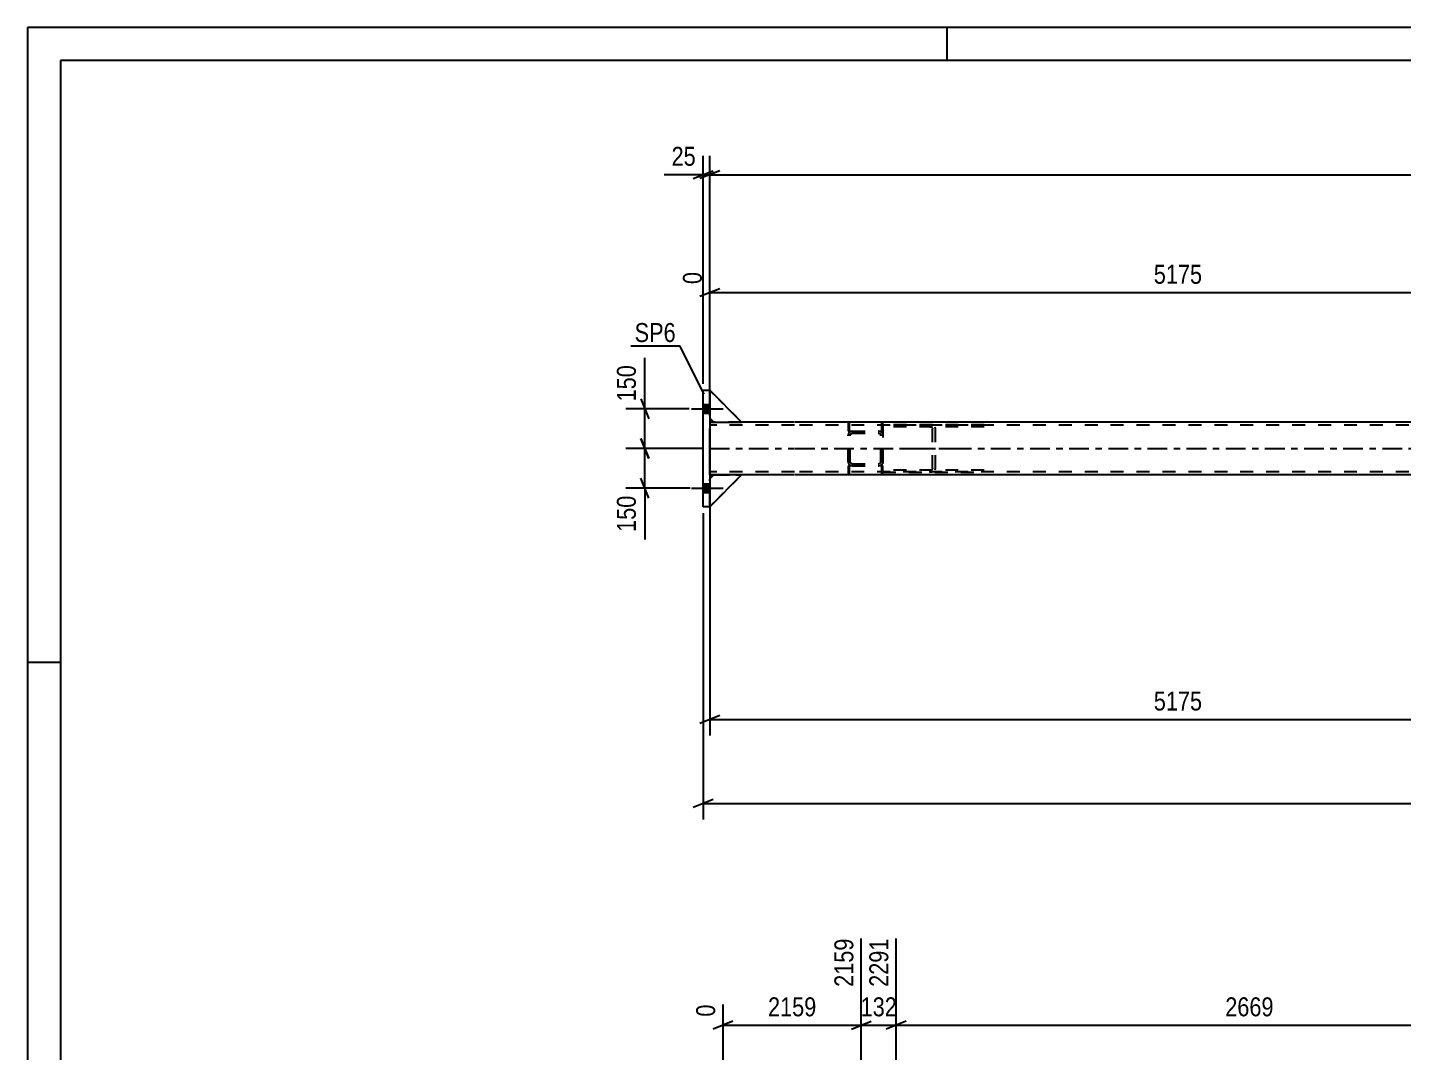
# Model space of a CAD drawing. Header units: millimetres. Extents: x 0 to 1189, y 0 to 841.
# Drawn here: x 0 to 208, y 686 to 841 of the extents above; entities that cross this region are included whole.
import ezdxf

# ---------------------------------------------------------------- set-up
doc = ezdxf.new("R2010")
doc.units = ezdxf.units.MM
doc.linetypes.add('DXK_LINE_DOT2', pattern=[3.9198, 1.9599, -1.9599])
doc.linetypes.add('DXK_LINE_DOT3', pattern=[5.9187, 2.979, -0.9799, 0.9799, -0.9799])
doc.styles.add('Arial Narrow', font='ARIALN.TTF', dxfattribs={"height": 0.2})

# ---------------------------------------------------------------- blocks, each defined once
blk = doc.blocks.new('Unknown-814467843-1163')
at = {"color": 5, "linetype": 'Continuous'}
for p, q in [((1189, 841), (0, 841)), ((0, 841), (0, 0)), ((139, 836), (139, 841)), ((1184, 836), (5, 836)), ((5, 836), (5, 5)), ((5, 745), (0, 745))]:
    blk.add_line(p, q, dxfattribs=at)
blk = doc.blocks.new('Part-814467843-4212 - 4141')
at = {"color": 7, "linetype": 'DXK_LINE_DOT2'}
for p, q in [((107.94, 781.35), (103.14, 786.15)), ((103.14, 786.15), (103.14, 781.95)), ((103.14, 781.95), (103.74, 781.35)), ((103.74, 781.35), (107.94, 781.35))]:
    blk.add_line(p, q, dxfattribs=at)
at = {"color": 7, "linetype": 'DXK_LINE_DOT3'}
for p, q in [((107.94, 781.35), (103.14, 786.15)), ((103.14, 781.35), (107.94, 781.35))]:
    blk.add_line(p, q, dxfattribs=at)
blk = doc.blocks.new('Part-814467843-4209 - 4141')
at = {"color": 2, "linetype": 'Continuous'}
for p, q in [((107.94, 781.35), (103.14, 786.15)), ((103.14, 781.95), (103.74, 781.35)), ((103.74, 781.35), (107.94, 781.35))]:
    blk.add_line(p, q, dxfattribs=at)
at = {"color": 7, "linetype": 'DXK_LINE_DOT2'}
blk.add_line((103.14, 786.15), (103.14, 781.95), dxfattribs=at)
at = {"color": 7, "linetype": 'DXK_LINE_DOT3'}
for p, q in [((107.94, 781.35), (103.14, 786.15)), ((103.14, 781.35), (107.94, 781.35))]:
    blk.add_line(p, q, dxfattribs=at)
blk = doc.blocks.new('Part-814467843-4280 - 4141')
at = {"color": 2, "linetype": 'Continuous'}
for p, q in [((102.14, 786.15), (103.14, 786.15)), ((102.14, 768.55), (102.14, 786.15)), ((103.14, 786.15), (103.14, 768.55)), ((103.14, 768.55), (102.14, 768.55))]:
    blk.add_line(p, q, dxfattribs=at)
at = {"color": 7, "linetype": 'DXK_LINE_DOT3'}
blk.add_line((102.64, 777.35), (102.64, 777.35), dxfattribs=at)
blk = doc.blocks.new('Part-814467843-4162 - 4141')
at = {"color": 7, "linetype": 'DXK_LINE_DOT2'}
for p, q in [((129.32, 781.19), (129.08, 781.19)), ((129.08, 781.19), (129.08, 779.99)), ((129.32, 779.99), (129.32, 781.19)), ((129.08, 779.99), (129.32, 779.99))]:
    blk.add_line(p, q, dxfattribs=at)
at = {"color": 7, "linetype": 'DXK_LINE_DOT3'}
blk.add_line((129.2, 780.59), (129.2, 780.59), dxfattribs=at)
blk = doc.blocks.new('Part-814467843-4163 - 4141')
at = {"color": 7, "linetype": 'DXK_LINE_DOT2'}
for p, q in [((129.32, 774.71), (129.08, 774.71)), ((129.08, 774.71), (129.08, 773.51)), ((129.32, 773.51), (129.32, 774.71)), ((129.08, 773.51), (129.32, 773.51))]:
    blk.add_line(p, q, dxfattribs=at)
at = {"color": 7, "linetype": 'DXK_LINE_DOT3'}
blk.add_line((129.2, 774.11), (129.2, 774.11), dxfattribs=at)
blk = doc.blocks.new('Part-814467843-4164 - 4141')
at = {"color": 7, "linetype": 'DXK_LINE_DOT2'}
for p, q in [((124.28, 781.19), (124.04, 781.19)), ((124.04, 781.19), (124.04, 779.99)), ((124.28, 779.99), (124.28, 781.19)), ((124.04, 779.99), (124.28, 779.99))]:
    blk.add_line(p, q, dxfattribs=at)
at = {"color": 7, "linetype": 'DXK_LINE_DOT3'}
blk.add_line((124.16, 780.59), (124.16, 780.59), dxfattribs=at)
blk = doc.blocks.new('Part-814467843-4165 - 4141')
at = {"color": 7, "linetype": 'DXK_LINE_DOT2'}
for p, q in [((124.28, 774.71), (124.04, 774.71)), ((124.04, 774.71), (124.04, 773.51)), ((124.28, 773.51), (124.28, 774.71)), ((124.04, 773.51), (124.28, 773.51))]:
    blk.add_line(p, q, dxfattribs=at)
at = {"color": 7, "linetype": 'DXK_LINE_DOT3'}
blk.add_line((124.16, 774.11), (124.16, 774.11), dxfattribs=at)
blk = doc.blocks.new('Part-814467843-4197 - 4141')
at = {"color": 7, "linetype": 'DXK_LINE_DOT2'}
for p, q in [((103.14, 772.75), (103.74, 773.35)), ((107.94, 773.35), (103.14, 768.55)), ((103.14, 768.55), (103.14, 772.75)), ((103.74, 773.35), (107.94, 773.35))]:
    blk.add_line(p, q, dxfattribs=at)
at = {"color": 7, "linetype": 'DXK_LINE_DOT3'}
for p, q in [((103.14, 773.35), (107.94, 773.35)), ((107.94, 773.35), (103.14, 768.55))]:
    blk.add_line(p, q, dxfattribs=at)
blk = doc.blocks.new('Part-814467843-4200 - 4141')
at = {"color": 2, "linetype": 'Continuous'}
for p, q in [((103.14, 772.75), (103.74, 773.35)), ((107.94, 773.35), (103.14, 768.55)), ((107.94, 773.35), (103.74, 773.35))]:
    blk.add_line(p, q, dxfattribs=at)
at = {"color": 7, "linetype": 'DXK_LINE_DOT3'}
for p, q in [((103.14, 773.35), (107.94, 773.35)), ((107.94, 773.35), (103.14, 768.55))]:
    blk.add_line(p, q, dxfattribs=at)
at = {"color": 7, "linetype": 'DXK_LINE_DOT2'}
blk.add_line((103.14, 768.55), (103.14, 772.75), dxfattribs=at)
blk = doc.blocks.new('Part-814467843-4203 - 4141')
at = {"color": 7, "linetype": 'DXK_LINE_DOT2'}
for p, q in [((103.14, 772.75), (103.74, 773.35)), ((107.94, 773.35), (103.14, 768.55)), ((103.14, 768.55), (103.14, 772.75)), ((103.74, 773.35), (107.94, 773.35))]:
    blk.add_line(p, q, dxfattribs=at)
at = {"color": 7, "linetype": 'DXK_LINE_DOT3'}
for p, q in [((103.14, 773.35), (107.94, 773.35)), ((107.94, 773.35), (103.14, 768.55))]:
    blk.add_line(p, q, dxfattribs=at)
blk = doc.blocks.new('Part-814467843-4206 - 4141')
at = {"color": 7, "linetype": 'DXK_LINE_DOT2'}
for p, q in [((107.94, 781.35), (103.14, 786.15)), ((103.14, 786.15), (103.14, 781.95)), ((103.14, 781.95), (103.74, 781.35)), ((103.74, 781.35), (107.94, 781.35))]:
    blk.add_line(p, q, dxfattribs=at)
at = {"color": 7, "linetype": 'DXK_LINE_DOT3'}
for p, q in [((107.94, 781.35), (103.14, 786.15)), ((103.14, 781.35), (107.94, 781.35))]:
    blk.add_line(p, q, dxfattribs=at)
blk = doc.blocks.new('Bolt-814467843-4251 - 4141')
at = {"linetype": 'Continuous'}
for points in [[(103.14, 782.69), (103.14, 784.01), (102.14, 784.01), (102.14, 782.69)], [(103.14, 782.69), (103.14, 784.01), (102.14, 784.01), (102.14, 782.69)], [(103.14, 770.69), (103.14, 772.01), (102.14, 772.01), (102.14, 770.69)], [(103.14, 770.69), (103.14, 772.01), (102.14, 772.01), (102.14, 770.69)]]:
    blk.add_hatch(color=1, dxfattribs=at).paths.add_polyline_path(points)
at = {"color": 1, "linetype": 'Continuous'}
for p, q in [((100.38, 783.35), (105.14, 783.35)), ((100.38, 783.35), (105.14, 783.35)), ((102.14, 784.01), (103.14, 784.01)), ((102.14, 784.01), (103.14, 784.01)), ((102.14, 782.69), (103.14, 782.69)), ((102.14, 782.69), (103.14, 782.69)), ((102.14, 772.01), (103.14, 772.01)), ((102.14, 772.01), (103.14, 772.01)), ((100.38, 771.35), (105.14, 771.35)), ((100.38, 771.35), (105.14, 771.35)), ((102.14, 770.69), (103.14, 770.69)), ((102.14, 770.69), (103.14, 770.69))]:
    blk.add_line(p, q, dxfattribs=at)
blk = doc.blocks.new('Part-814467843-4299 - 4141')
at = {"color": 7, "linetype": 'DXK_LINE_DOT2'}
for p, q in [((124.09, 779.59), (124.04, 779.35)), ((124.04, 775.35), (124.04, 779.35)), ((124.36, 779.35), (124.39, 779.47)), ((124.36, 775.35), (124.36, 779.35)), ((124.68, 779.99), (124.44, 779.94)), ((124.56, 779.64), (124.68, 779.67)), ((124.68, 779.99), (128.68, 779.99)), ((124.68, 779.67), (128.68, 779.67)), ((128.93, 779.94), (128.68, 779.99)), ((128.68, 779.67), (128.81, 779.64)), ((128.98, 779.47), (129, 779.35)), ((129, 775.35), (129, 779.35)), ((129.32, 779.35), (129.28, 779.59)), ((129.32, 775.35), (129.32, 779.35)), ((124.04, 775.35), (124.09, 775.1)), ((124.39, 775.22), (124.36, 775.35)), ((124.44, 774.76), (124.68, 774.71)), ((124.68, 775.03), (124.56, 775.05)), ((124.68, 775.03), (128.68, 775.03)), ((124.68, 774.71), (128.68, 774.71)), ((128.81, 775.05), (128.68, 775.03)), ((128.68, 774.71), (128.93, 774.76)), ((129, 775.35), (128.98, 775.22)), ((129.28, 775.1), (129.32, 775.35))]:
    blk.add_line(p, q, dxfattribs=at)
at = {"color": 7, "linetype": 'DXK_LINE_DOT3'}
blk.add_line((126.68, 777.35), (126.68, 777.35), dxfattribs=at)
at = {"color": 7, "linetype": 'DXK_LINE_DOT2'}
for centre, radius, start, end in [((124.68, 779.35), 0.64, 112.5, 157.5), ((124.68, 779.35), 0.32, 112.5, 157.5), ((128.68, 779.35), 0.32, 22.5, 67.5), ((128.68, 779.35), 0.64, 22.5, 67.5), ((124.68, 775.35), 0.64, 202.5, 247.5), ((124.68, 775.35), 0.32, 202.5, 247.5), ((128.68, 775.35), 0.32, 292.5, 337.5), ((128.68, 775.35), 0.64, 292.5, 337.5)]:
    blk.add_arc(centre, radius, start, end, dxfattribs=at)
blk = doc.blocks.new('Part-814467843-4312 - 4141')
at = {"color": 7, "linetype": 'DXK_LINE_DOT2'}
for p, q in [((129.32, 780.95), (129.32, 773.75)), ((144.63, 780.95), (129.32, 780.95)), ((144.63, 780.63), (129.32, 780.63)), ((136.73, 780.9), (136.39, 780.95)), ((136.39, 780.63), (136.56, 780.6)), ((136.8, 780.43), (136.81, 780.39)), ((136.81, 780.39), (136.83, 780.31)), ((136.83, 774.39), (136.83, 780.31)), ((137.25, 780.39), (137.2, 780.55)), ((137.27, 780.31), (137.25, 780.39)), ((137.27, 774.39), (137.27, 780.31)), ((144.63, 774.07), (129.32, 774.07)), ((136.56, 774.09), (136.39, 774.07)), ((136.39, 773.75), (136.73, 773.8)), ((136.83, 774.39), (136.8, 774.26)), ((137.2, 774.14), (137.27, 774.39)), ((129.32, 773.75), (144.63, 773.75))]:
    blk.add_line(p, q, dxfattribs=at)
at = {"color": 7, "linetype": 'DXK_LINE_DOT3'}
blk.add_line((132.33, 777.35), (140.57, 777.35), dxfattribs=at)
at = {"color": 7, "linetype": 'DXK_LINE_DOT2'}
for centre, start, end in [((136.46, 780.21), 32.4105, 75.4453), ((136.46, 774.48), 284.5547, 327.5895)]:
    blk.add_arc(centre, 0.401, start, end, dxfattribs=at)
blk = doc.blocks.new('Part-814467843-4340 - 4141')
at = {"color": 2, "linetype": 'Continuous'}
for p, q in [((103.74, 781.35), (103.14, 781.35)), ((103.14, 774.31), (103.14, 780.39)), ((115.94, 781.35), (107.94, 781.35)), ((244.69, 781.35), (116.04, 781.35)), ((103.74, 773.35), (103.14, 773.35)), ((115.94, 773.35), (107.94, 773.35)), ((244.69, 773.35), (116.04, 773.35))]:
    blk.add_line(p, q, dxfattribs=at)
at = {"color": 7, "linetype": 'DXK_LINE_DOT2'}
for p, q in [((103.14, 781.35), (103.14, 780.39)), ((103.14, 781.35), (103.14, 781.07)), ((115.94, 780.87), (103.14, 780.87)), ((107.94, 781.35), (103.74, 781.35)), ((1094.69, 780.87), (116.04, 780.87)), ((103.14, 773.35), (103.14, 774.31)), ((115.94, 773.83), (103.14, 773.83)), ((1094.69, 773.83), (116.04, 773.83)), ((107.94, 773.35), (103.74, 773.35))]:
    blk.add_line(p, q, dxfattribs=at)
at = {"color": 7, "linetype": 'DXK_LINE_DOT3'}
for p, q in [((103.14, 777.35), (115.94, 777.35)), ((116.04, 777.35), (1094.69, 777.35))]:
    blk.add_line(p, q, dxfattribs=at)
blk = doc.blocks.new('StraightDimension-814467843-6479 - 4692')
at = {"color": 7, "linetype": 'Continuous'}
for p, q in [((126.04, 643.25), (126.04, 703.26)), ((131.32, 643.25), (131.32, 703.26)), ((124.54, 689.55), (127.54, 690.75)), ((132.82, 690.75), (129.82, 689.55)), ((126.04, 690.15), (131.32, 690.15))]:
    blk.add_line(p, q, dxfattribs=at)
at = {"color": 0}
blk.add_wipeout([(132.03, 690.9), (132.03, 695.1), (125.34, 695.1), (125.34, 690.9)], dxfattribs=at)
at = {"color": 0, "linetype": 'Continuous'}
blk.add_wipeout([(130.72, 703.86), (126.52, 703.86), (126.52, 695.35), (130.72, 695.35)], dxfattribs=at)
at = {"color": 3, "linetype": 'Continuous', "style": 'Arial Narrow'}
blk.add_text('2291', height=2.863, rotation=90.0002, dxfattribs=at).set_placement((130.12, 695.95))
at = {"color": 3, "style": 'Arial Narrow'}
blk.add_text('132', height=2.863, dxfattribs=at).set_placement((125.94, 691.5))
blk = doc.blocks.new('StraightDimension-814467843-6469 - 4692')
at = {"color": 7, "linetype": 'Continuous'}
for p, q in [((131.32, 643.25), (131.32, 703.26)), ((238.1, 643.25), (238.1, 698.76)), ((132.82, 690.75), (129.82, 689.55)), ((236.6, 689.55), (239.6, 690.75)), ((131.32, 690.15), (238.1, 690.15))]:
    blk.add_line(p, q, dxfattribs=at)
at = {"color": 0, "linetype": 'Continuous'}
blk.add_wipeout([(237.5, 699.36), (233.3, 699.36), (233.3, 690.85), (237.5, 690.85)], dxfattribs=at)
at = {"color": 0}
blk.add_wipeout([(188.97, 690.9), (188.97, 695.1), (180.46, 695.1), (180.46, 690.9)], dxfattribs=at)
at = {"color": 3, "linetype": 'Continuous', "style": 'Arial Narrow'}
blk.add_text('4960', height=2.863, rotation=90.0002, dxfattribs=at).set_placement((236.9, 691.45))
at = {"color": 3, "style": 'Arial Narrow'}
blk.add_text('2669', height=2.863, dxfattribs=at).set_placement((181.06, 691.5))
blk = doc.blocks.new('StraightDimension-814467843-6485 - 4692')
at = {"color": 7, "linetype": 'Continuous'}
for p, q in [((126.04, 643.25), (126.04, 703.26)), ((105.14, 655.25), (105.14, 693.27)), ((106.64, 690.75), (103.64, 689.55)), ((124.54, 689.55), (127.54, 690.75)), ((105.14, 690.15), (126.04, 690.15))]:
    blk.add_line(p, q, dxfattribs=at)
at = {"color": 0, "linetype": 'Continuous'}
for points in [[(125.44, 703.86), (121.24, 703.86), (121.24, 695.35), (125.44, 695.35)], [(104.54, 693.87), (100.34, 693.87), (100.34, 690.85), (104.54, 690.85)]]:
    blk.add_wipeout(points, dxfattribs=at)
at = {"color": 0}
blk.add_wipeout([(119.85, 690.9), (119.85, 695.1), (111.34, 695.1), (111.34, 690.9)], dxfattribs=at)
at = {"color": 3, "linetype": 'Continuous', "style": 'Arial Narrow'}
for s, height, p in [('2159', 2.863, (124.84, 695.95)), ('0', 2.86, (103.94, 691.45))]:
    blk.add_text(s, height=height, rotation=90.0002, dxfattribs=at).set_placement(p)
at = {"color": 3, "style": 'Arial Narrow'}
blk.add_text('2159', height=2.863, dxfattribs=at).set_placement((111.94, 691.5))
blk = doc.blocks.new('StraightDimension-814467843-4460 - 4141')
at = {"color": 7, "linetype": 'Continuous'}
for p, q in [((244.69, 793.24), (244.69, 809.53)), ((103.14, 782.35), (103.14, 804.04)), ((104.64, 801.51), (101.64, 800.31)), ((103.14, 800.91), (244.69, 800.91)), ((243.19, 800.31), (246.19, 801.51))]:
    blk.add_line(p, q, dxfattribs=at)
at = {"color": 0, "linetype": 'Continuous'}
for points in [[(244.09, 810.13), (239.89, 810.13), (239.89, 801.61), (244.09, 801.61)], [(102.54, 804.64), (98.34, 804.64), (98.34, 801.61), (102.54, 801.61)]]:
    blk.add_wipeout(points, dxfattribs=at)
at = {"color": 0}
blk.add_wipeout([(178.18, 801.66), (178.18, 805.86), (169.66, 805.86), (169.66, 801.66)], dxfattribs=at)
at = {"color": 3, "linetype": 'Continuous', "style": 'Arial Narrow'}
for s, height, p in [('5175', 2.863, (243.49, 802.21)), ('0', 2.86, (101.94, 802.21))]:
    blk.add_text(s, height=height, rotation=90.0002, dxfattribs=at).set_placement(p)
at = {"color": 3, "style": 'Arial Narrow'}
blk.add_text('5175', height=2.863, dxfattribs=at).set_placement((170.26, 802.26))
blk = doc.blocks.new('StraightDimension-814467843-4377 - 4141')
at = {"color": 7, "linetype": 'Continuous'}
for p, q in [((103.14, 772.35), (103.14, 733.98)), ((244.69, 757.79), (244.69, 733.98)), ((104.64, 736.98), (101.64, 735.78)), ((103.14, 736.38), (244.69, 736.38)), ((243.19, 735.78), (246.19, 736.98))]:
    blk.add_line(p, q, dxfattribs=at)
at = {"color": 0}
blk.add_wipeout([(178.18, 737.13), (178.18, 741.33), (169.66, 741.33), (169.66, 737.13)], dxfattribs=at)
at = {"color": 3, "style": 'Arial Narrow'}
blk.add_text('5175', height=2.863, dxfattribs=at).set_placement((170.26, 737.73))
blk = doc.blocks.new('StraightDimension-814467843-4550 - 4141')
at = {"color": 7, "linetype": 'Continuous'}
for p, q in [((103.14, 787.15), (103.14, 821.6)), ((104.64, 819.35), (101.64, 818.15)), ((103.14, 818.75), (1107.59, 818.75))]:
    blk.add_line(p, q, dxfattribs=at)
blk = doc.blocks.new('StraightDimension-814467843-4581 - 4141')
at = {"color": 7, "linetype": 'Continuous'}
for p, q in [((102.14, 787.15), (102.14, 821.6)), ((103.14, 787.15), (103.14, 821.6)), ((100.64, 818.15), (103.64, 819.35)), ((104.64, 819.35), (101.64, 818.15)), ((102.14, 818.75), (103.14, 818.75))]:
    blk.add_line(p, q, dxfattribs=at)
at = {"color": 0}
blk.add_wipeout([(101.62, 819.5), (101.62, 823.7), (96.76, 823.7), (96.76, 819.5)], dxfattribs=at)
at = {"color": 7, "linetype": 'Continuous'}
blk.add_line((102.14, 818.75), (96.24, 818.75), dxfattribs=at)
blk.add_line((102.14, 818.75), (96.24, 818.75), dxfattribs=at)
at = {"color": 3, "style": 'Arial Narrow'}
blk.add_text('25', height=2.863, dxfattribs=at).set_placement((97.36, 820.1))
blk = doc.blocks.new('StraightDimension-814467843-4606 - 4141')
at = {"color": 7, "linetype": 'Continuous'}
for p, q in [((102.14, 767.55), (102.14, 721.26)), ((103.64, 724.26), (100.64, 723.06)), ((102.14, 723.66), (1108.59, 723.66))]:
    blk.add_line(p, q, dxfattribs=at)
blk = doc.blocks.new('StraightDimension-814467843-4617 - 4141')
at = {"color": 7, "linetype": 'Continuous'}
for p, q in [((92.71, 778.85), (93.91, 775.85)), ((102.14, 777.35), (90.46, 777.35)), ((93.31, 771.35), (93.31, 777.35)), ((93.91, 769.85), (92.71, 772.85)), ((100.16, 771.35), (90.46, 771.35))]:
    blk.add_line(p, q, dxfattribs=at)
at = {"color": 0}
blk.add_wipeout([(92.56, 770.82), (88.36, 770.82), (88.36, 764.14), (92.56, 764.14)], dxfattribs=at)
at = {"color": 7, "linetype": 'Continuous'}
blk.add_line((93.31, 771.35), (93.31, 763.61), dxfattribs=at)
blk.add_line((93.31, 771.35), (93.31, 763.61), dxfattribs=at)
at = {"color": 3, "style": 'Arial Narrow'}
blk.add_text('150', height=2.863, rotation=90.0002, dxfattribs=at).set_placement((91.96, 764.74))
blk = doc.blocks.new('StraightDimension-814467843-4628 - 4141')
at = {"color": 7, "linetype": 'Continuous'}
for p, q in [((92.71, 784.85), (93.91, 781.85)), ((100.03, 783.35), (90.46, 783.35)), ((93.31, 777.35), (93.31, 783.35)), ((93.91, 775.85), (92.71, 778.85)), ((102.14, 777.35), (90.46, 777.35))]:
    blk.add_line(p, q, dxfattribs=at)
at = {"color": 0}
blk.add_wipeout([(92.56, 790.56), (88.36, 790.56), (88.36, 783.87), (92.56, 783.87)], dxfattribs=at)
at = {"color": 7, "linetype": 'Continuous'}
blk.add_line((93.31, 783.35), (93.31, 791.08), dxfattribs=at)
blk.add_line((93.31, 783.35), (93.31, 791.08), dxfattribs=at)
at = {"color": 3, "style": 'Arial Narrow'}
blk.add_text('150', height=2.863, rotation=90.0002, dxfattribs=at).set_placement((91.96, 784.47))
blk = doc.blocks.new('Mark-814467843-4276 - 4141')
at = {"color": 0}
blk.add_wipeout([(97.99, 793.45), (97.99, 796.45), (91.78, 796.45), (91.78, 793.45)], dxfattribs=at)
blk.add_wipeout([(97.99, 793.45), (97.99, 796.45), (91.78, 796.45), (91.78, 793.45)], dxfattribs=at)
at = {"color": 30, "linetype": 'Continuous'}
for p in [(91.18, 792.85), (102.31, 785.54)]:
    blk.add_line(p, (98.59, 792.85), dxfattribs=at)
at = {"color": 3, "style": 'Arial Narrow'}
blk.add_text('SP6', height=2.863, dxfattribs=at).set_placement((91.78, 793.45))

msp = doc.modelspace()

# ---------------------------------------------------------------- block references
for name in ['Unknown-814467843-1163', 'Part-814467843-4280 - 4141', 'Part-814467843-4212 - 4141', 'Part-814467843-4209 - 4141', 'Part-814467843-4206 - 4141', 'Bolt-814467843-4251 - 4141', 'Part-814467843-4340 - 4141', 'Part-814467843-4164 - 4141', 'Part-814467843-4162 - 4141', 'Part-814467843-4312 - 4141', 'Part-814467843-4299 - 4141', 'Part-814467843-4165 - 4141', 'Part-814467843-4163 - 4141', 'Part-814467843-4197 - 4141', 'Part-814467843-4200 - 4141', 'Part-814467843-4203 - 4141']:
    msp.add_blockref(name, (0, 0))

# ---------------------------------------------------------------- next in the draw order: block references
for name in ['StraightDimension-814467843-4460 - 4141', 'StraightDimension-814467843-4377 - 4141', 'StraightDimension-814467843-6479 - 4692']:
    msp.add_blockref(name, (0, 0))

# ---------------------------------------------------------------- next in the draw order: block references
for name in ['StraightDimension-814467843-4550 - 4141', 'StraightDimension-814467843-4606 - 4141', 'StraightDimension-814467843-6485 - 4692', 'StraightDimension-814467843-6469 - 4692']:
    msp.add_blockref(name, (0, 0))

# ---------------------------------------------------------------- next in the draw order: block references
for name in ['StraightDimension-814467843-4581 - 4141', 'StraightDimension-814467843-4617 - 4141']:
    msp.add_blockref(name, (0, 0))

# ---------------------------------------------------------------- next in the draw order: block references
msp.add_blockref('StraightDimension-814467843-4628 - 4141', (0, 0))

# ---------------------------------------------------------------- next in the draw order: block references
msp.add_blockref('Mark-814467843-4276 - 4141', (0, 0))

doc.saveas('drawing.dxf')
